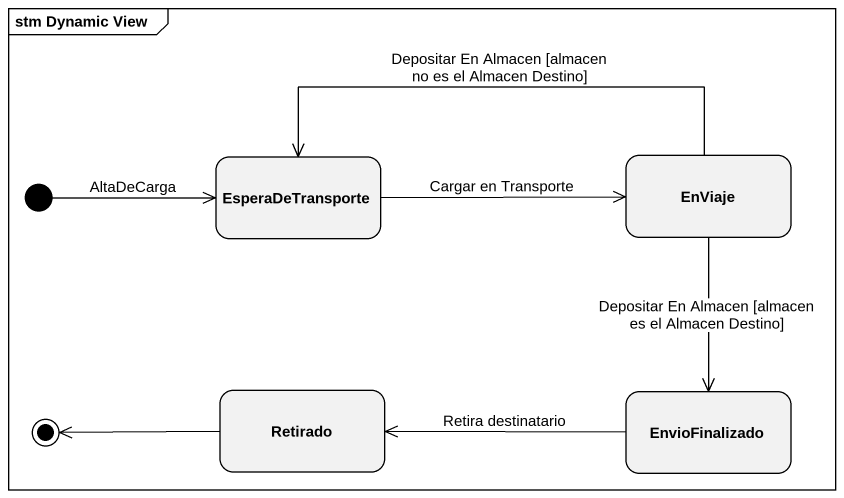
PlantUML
@startuml
mainframe stm Dynamic View
hide empty description
state EsperaDeTransporte
state EnViaje
state Retirado
state EnvioFinalizado
[*] -right-> EsperaDeTransporte : AltaDeCarga
EsperaDeTransporte -right-> EnViaje : Cargar en Transporte
EnViaje -left-> EsperaDeTransporte : Depositar En Almacen [almacen no es el Almacen Destino]
EnViaje --> EnvioFinalizado : Depositar En Almacen [almacen es el Almacen Destino]
EnvioFinalizado -left-> Retirado : Retira destinatario
Retirado -left-> [*]
@enduml
